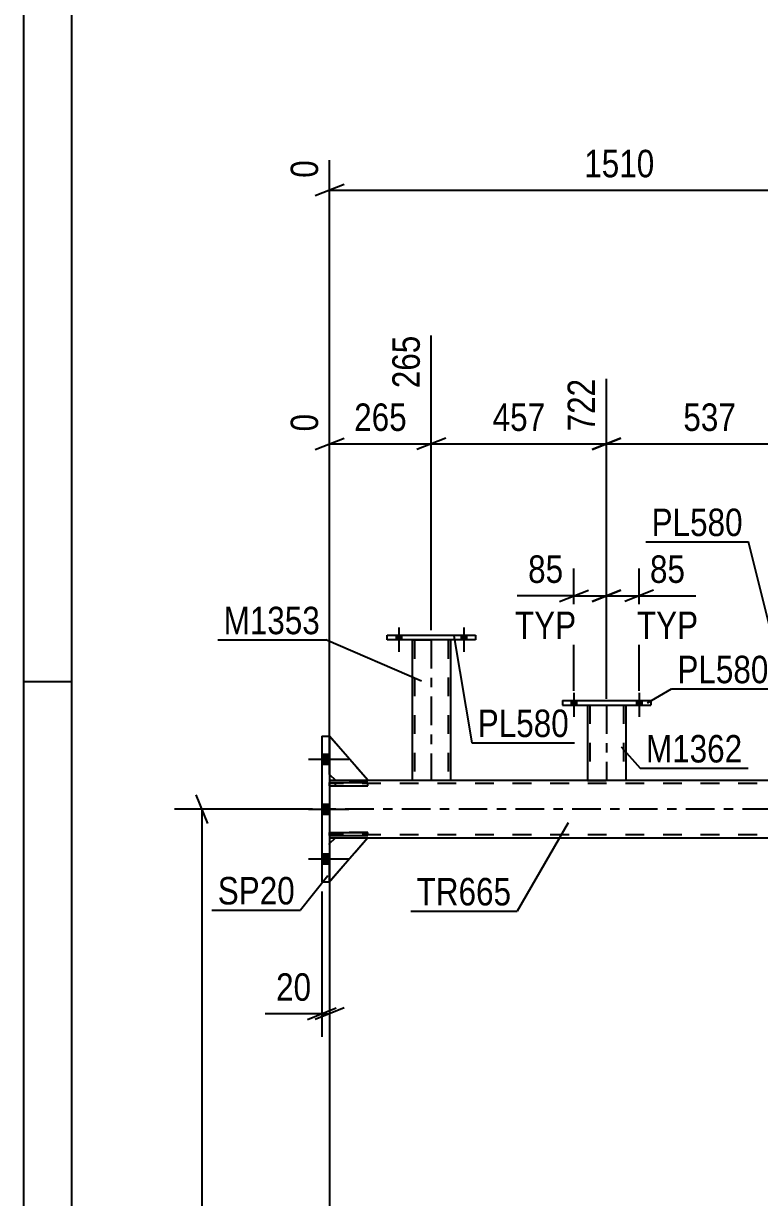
# Model space of a CAD drawing. Header units: millimetres. Extents: x -836 to 353, y -855 to -14.
# Drawn here: x -836.4 to -759.7, y -313.1 to -190.7 of the extents above; entities that cross this region are included whole.
import ezdxf

# ---------------------------------------------------------------- set-up
doc = ezdxf.new("R2010")
doc.units = ezdxf.units.MM
doc.linetypes.add('DXK_LINE_DOT2', pattern=[3.9198, 1.9599, -1.9599])
doc.linetypes.add('DXK_LINE_DOT3', pattern=[5.9187, 2.979, -0.9799, 0.9799, -0.9799])
doc.styles.add('Arial Narrow', font='ARIALN.TTF', dxfattribs={"height": 0.2})

# ---------------------------------------------------------------- blocks, each defined once
blk = doc.blocks.new('Unknown-570393895-1132')
at = {"color": 5, "linetype": 'Continuous'}
for p, q in [((-836.38, -14.33), (-836.38, -855.33)), ((-831.38, -19.33), (-831.38, -850.33)), ((-831.38, -259.33), (-836.38, -259.33))]:
    blk.add_line(p, q, dxfattribs=at)
blk = doc.blocks.new('Part-570393895-1913 - 1253')
at = {"color": 2, "linetype": 'Continuous'}
for p, q in [((-804.47, -276.18), (-803.87, -275.58)), ((-800.47, -275.58), (-804.47, -280.18)), ((-803.87, -275.58), (-800.47, -275.58))]:
    blk.add_line(p, q, dxfattribs=at)
at = {"color": 7, "linetype": 'DXK_LINE_DOT2'}
blk.add_line((-804.47, -280.18), (-804.47, -276.18), dxfattribs=at)
blk = doc.blocks.new('Part-570393895-1660 - 1253')
at = {"color": 2, "linetype": 'Continuous'}
for p, q in [((-805.27, -264.98), (-805.27, -280.18)), ((-805.27, -264.98), (-804.47, -264.98)), ((-804.47, -264.98), (-804.47, -280.18)), ((-805.27, -280.18), (-804.47, -280.18))]:
    blk.add_line(p, q, dxfattribs=at)
blk = doc.blocks.new('Part-570393895-1850 - 1253')
at = {"color": 7, "linetype": 'DXK_LINE_DOT2'}
for p, q in [((-800.47, -275.02), (-804.47, -275.02)), ((-804.47, -275.02), (-804.47, -275.34)), ((-804.47, -275.34), (-800.47, -275.34)), ((-803.87, -275.34), (-803.87, -275.02)), ((-800.47, -275.34), (-800.47, -275.02))]:
    blk.add_line(p, q, dxfattribs=at)
blk = doc.blocks.new('Part-570393895-1912 - 1253')
at = {"color": 7, "linetype": 'DXK_LINE_DOT2'}
for p, q in [((-804.47, -276.18), (-803.87, -275.58)), ((-800.47, -275.58), (-804.47, -280.18)), ((-804.47, -280.18), (-804.47, -276.18)), ((-803.87, -275.58), (-800.47, -275.58))]:
    blk.add_line(p, q, dxfattribs=at)
blk = doc.blocks.new('Bolt-570393895-1764 - 1253')
at = {"linetype": 'Continuous'}
for points in [[(-778.72, -261.26), (-779.28, -261.26), (-779.28, -261.74), (-778.72, -261.74)], [(-778.72, -261.26), (-779.28, -261.26), (-779.28, -261.74), (-778.72, -261.74)], [(-771.92, -261.26), (-772.48, -261.26), (-772.48, -261.74), (-771.92, -261.74)], [(-771.92, -261.26), (-772.48, -261.26), (-772.48, -261.74), (-771.92, -261.74)]]:
    blk.add_hatch(color=1, dxfattribs=at).paths.add_polyline_path(points)
at = {"color": 1, "linetype": 'Continuous'}
for p, q in [((-779, -260.46), (-779, -262.98)), ((-779, -260.46), (-779, -262.98)), ((-772.2, -260.46), (-772.2, -262.98)), ((-772.2, -260.46), (-772.2, -262.98)), ((-779.28, -261.26), (-779.28, -261.74)), ((-779.28, -261.26), (-779.28, -261.74)), ((-778.72, -261.26), (-778.72, -261.74)), ((-778.72, -261.26), (-778.72, -261.74)), ((-772.48, -261.26), (-772.48, -261.74)), ((-772.48, -261.26), (-772.48, -261.74)), ((-771.92, -261.26), (-771.92, -261.74)), ((-771.92, -261.26), (-771.92, -261.74))]:
    blk.add_line(p, q, dxfattribs=at)
blk = doc.blocks.new('Bolt-570393895-1815 - 1253')
at = {"linetype": 'Continuous'}
for points in [[(-796.99, -254.46), (-797.55, -254.46), (-797.55, -254.94), (-796.99, -254.94)], [(-796.99, -254.46), (-797.55, -254.46), (-797.55, -254.94), (-796.99, -254.94)], [(-790.19, -254.46), (-790.75, -254.46), (-790.75, -254.94), (-790.19, -254.94)], [(-790.19, -254.46), (-790.75, -254.46), (-790.75, -254.94), (-790.19, -254.94)]]:
    blk.add_hatch(color=1, dxfattribs=at).paths.add_polyline_path(points)
at = {"color": 1, "linetype": 'Continuous'}
for p, q in [((-797.55, -254.46), (-797.55, -254.94)), ((-797.55, -254.46), (-797.55, -254.94)), ((-797.27, -253.66), (-797.27, -256.18)), ((-797.27, -253.66), (-797.27, -256.18)), ((-796.99, -254.46), (-796.99, -254.94)), ((-796.99, -254.46), (-796.99, -254.94)), ((-790.75, -254.46), (-790.75, -254.94)), ((-790.75, -254.46), (-790.75, -254.94)), ((-790.47, -253.66), (-790.47, -256.18)), ((-790.47, -253.66), (-790.47, -256.18)), ((-790.19, -254.46), (-790.19, -254.94)), ((-790.19, -254.46), (-790.19, -254.94))]:
    blk.add_line(p, q, dxfattribs=at)
blk = doc.blocks.new('Bolt-570393895-1820 - 1253')
at = {"linetype": 'Continuous'}
for points in [[(-805.27, -266.86), (-805.27, -267.9), (-804.47, -267.9), (-804.47, -266.86)], [(-805.27, -266.86), (-805.27, -267.9), (-804.47, -267.9), (-804.47, -266.86)], [(-805.27, -266.86), (-805.27, -267.9), (-804.47, -267.9), (-804.47, -266.86)], [(-805.27, -272.06), (-805.27, -273.1), (-804.47, -273.1), (-804.47, -272.06)], [(-805.27, -272.06), (-805.27, -273.1), (-804.47, -273.1), (-804.47, -272.06)], [(-805.27, -277.26), (-805.27, -278.3), (-804.47, -278.3), (-804.47, -277.26)], [(-805.27, -277.26), (-805.27, -278.3), (-804.47, -278.3), (-804.47, -277.26)], [(-805.27, -277.26), (-805.27, -278.3), (-804.47, -278.3), (-804.47, -277.26)]]:
    blk.add_hatch(color=1, dxfattribs=at).paths.add_polyline_path(points)
at = {"color": 1, "linetype": 'Continuous'}
for p, q in [((-806.67, -267.38), (-802.47, -267.38)), ((-806.67, -267.38), (-802.47, -267.38)), ((-806.67, -267.38), (-802.47, -267.38)), ((-805.27, -266.86), (-804.47, -266.86)), ((-805.27, -266.86), (-804.47, -266.86)), ((-805.27, -266.86), (-804.47, -266.86)), ((-805.27, -267.9), (-804.47, -267.9)), ((-805.27, -267.9), (-804.47, -267.9)), ((-805.27, -267.9), (-804.47, -267.9)), ((-806.67, -272.58), (-802.47, -272.58)), ((-806.67, -272.58), (-802.47, -272.58)), ((-805.27, -272.06), (-804.47, -272.06)), ((-805.27, -272.06), (-804.47, -272.06)), ((-805.27, -273.1), (-804.47, -273.1)), ((-805.27, -273.1), (-804.47, -273.1)), ((-806.67, -277.78), (-802.47, -277.78)), ((-806.67, -277.78), (-802.47, -277.78)), ((-806.67, -277.78), (-802.47, -277.78)), ((-805.27, -277.26), (-804.47, -277.26)), ((-805.27, -277.26), (-804.47, -277.26)), ((-805.27, -277.26), (-804.47, -277.26)), ((-805.27, -278.3), (-804.47, -278.3)), ((-805.27, -278.3), (-804.47, -278.3)), ((-805.27, -278.3), (-804.47, -278.3))]:
    blk.add_line(p, q, dxfattribs=at)
blk = doc.blocks.new('Part-570393895-1840 - 1253')
at = {"color": 2, "linetype": 'Continuous'}
for p, q in [((-804.47, -269.58), (-803.87, -269.58)), ((-800.47, -269.58), (-753.72, -269.58)), ((-804.47, -275.58), (-803.87, -275.58)), ((-800.47, -275.58), (-753.72, -275.58))]:
    blk.add_line(p, q, dxfattribs=at)
at = {"color": 7, "linetype": 'DXK_LINE_DOT2'}
for p, q in [((-804.47, -269.58), (-804.47, -275.58)), ((-89.63, -269.9), (-804.47, -269.9)), ((-803.87, -269.58), (-800.47, -269.58)), ((-89.63, -275.26), (-804.47, -275.26)), ((-803.87, -275.58), (-800.47, -275.58))]:
    blk.add_line(p, q, dxfattribs=at)
at = {"color": 7, "linetype": 'DXK_LINE_DOT3'}
blk.add_line((-89.63, -272.58), (-804.47, -272.58), dxfattribs=at)
blk = doc.blocks.new('Part-570393895-1849 - 1253')
at = {"color": 7, "linetype": 'DXK_LINE_DOT2'}
for p, q in [((-800.47, -269.82), (-804.47, -269.82)), ((-804.47, -269.82), (-804.47, -270.14)), ((-804.47, -270.14), (-800.47, -270.14)), ((-803.87, -270.14), (-803.87, -269.82)), ((-800.47, -270.14), (-800.47, -269.82))]:
    blk.add_line(p, q, dxfattribs=at)
blk = doc.blocks.new('Part-570393895-1851 - 1253')
at = {"color": 2, "linetype": 'Continuous'}
for p, q in [((-804.47, -270.14), (-804.47, -269.82)), ((-804.47, -269.82), (-800.47, -269.82)), ((-804.47, -270.14), (-800.47, -270.14)), ((-800.47, -270.14), (-800.47, -269.82))]:
    blk.add_line(p, q, dxfattribs=at)
at = {"color": 7, "linetype": 'DXK_LINE_DOT2'}
blk.add_line((-803.87, -270.14), (-803.87, -269.82), dxfattribs=at)
blk = doc.blocks.new('Part-570393895-1852 - 1253')
at = {"color": 2, "linetype": 'Continuous'}
for p, q in [((-804.47, -275.34), (-804.47, -275.02)), ((-804.47, -275.02), (-800.47, -275.02)), ((-804.47, -275.34), (-800.47, -275.34)), ((-800.47, -275.34), (-800.47, -275.02))]:
    blk.add_line(p, q, dxfattribs=at)
at = {"color": 7, "linetype": 'DXK_LINE_DOT2'}
blk.add_line((-803.87, -275.34), (-803.87, -275.02), dxfattribs=at)
blk = doc.blocks.new('Part-570393895-1853 - 1253')
at = {"color": 7, "linetype": 'DXK_LINE_DOT2'}
for p, q in [((-800.47, -269.58), (-804.47, -264.98)), ((-804.47, -264.98), (-804.47, -268.98)), ((-804.47, -268.98), (-803.87, -269.58)), ((-803.87, -269.58), (-800.47, -269.58))]:
    blk.add_line(p, q, dxfattribs=at)
blk = doc.blocks.new('Part-570393895-1854 - 1253')
at = {"color": 2, "linetype": 'Continuous'}
for p, q in [((-800.47, -269.58), (-804.47, -264.98)), ((-804.47, -268.98), (-803.87, -269.58)), ((-803.87, -269.58), (-800.47, -269.58))]:
    blk.add_line(p, q, dxfattribs=at)
at = {"color": 7, "linetype": 'DXK_LINE_DOT2'}
blk.add_line((-804.47, -268.98), (-804.47, -264.98), dxfattribs=at)
blk = doc.blocks.new('Part-570393895-1906 - 1253')
at = {"color": 2, "linetype": 'Continuous'}
for p, q in [((-777.6, -261.74), (-777.6, -269.58)), ((-773.6, -261.74), (-773.6, -269.58))]:
    blk.add_line(p, q, dxfattribs=at)
at = {"color": 7, "linetype": 'DXK_LINE_DOT2'}
for p, q in [((-777.6, -261.74), (-773.6, -261.74)), ((-777.36, -261.74), (-777.36, -269.59)), ((-773.84, -261.74), (-773.84, -269.58)), ((-777.6, -269.58), (-777.6, -269.59)), ((-777.6, -269.59), (-773.6, -269.58)), ((-773.6, -269.58), (-773.6, -269.58)), ((-773.6, -269.58), (-773.6, -269.58))]:
    blk.add_line(p, q, dxfattribs=at)
at = {"color": 7, "linetype": 'DXK_LINE_DOT3'}
blk.add_line((-775.6, -261.74), (-775.6, -269.59), dxfattribs=at)
blk = doc.blocks.new('Part-570393895-1937 - 1253')
at = {"color": 2, "linetype": 'Continuous'}
for p, q in [((-795.87, -254.94), (-795.87, -269.58)), ((-791.87, -254.94), (-791.87, -269.58))]:
    blk.add_line(p, q, dxfattribs=at)
at = {"color": 7, "linetype": 'DXK_LINE_DOT2'}
for p, q in [((-795.87, -254.94), (-791.87, -254.94)), ((-795.63, -254.94), (-795.63, -269.58)), ((-792.11, -254.94), (-792.11, -269.58)), ((-795.87, -269.58), (-795.87, -269.58)), ((-795.87, -269.58), (-791.87, -269.58)), ((-791.87, -269.58), (-791.87, -269.58)), ((-791.87, -269.58), (-791.87, -269.58))]:
    blk.add_line(p, q, dxfattribs=at)
at = {"color": 7, "linetype": 'DXK_LINE_DOT3'}
blk.add_line((-793.87, -254.94), (-793.87, -269.58), dxfattribs=at)
blk = doc.blocks.new('Part-570393895-1964 - 1253')
at = {"color": 2, "linetype": 'Continuous'}
for p, q in [((-780.2, -261.26), (-780.2, -261.74)), ((-780.2, -261.26), (-771, -261.26)), ((-780.2, -261.74), (-771, -261.74)), ((-771, -261.26), (-771, -261.74))]:
    blk.add_line(p, q, dxfattribs=at)
blk = doc.blocks.new('Part-570393895-2131 - 1253')
at = {"color": 2, "linetype": 'Continuous'}
for p, q in [((-798.47, -254.46), (-789.27, -254.46)), ((-798.47, -254.94), (-798.47, -254.46)), ((-789.27, -254.46), (-789.27, -254.94)), ((-789.27, -254.94), (-798.47, -254.94))]:
    blk.add_line(p, q, dxfattribs=at)
blk = doc.blocks.new('StraightDimension-570393895-15842 - 1253')
at = {"color": 7, "linetype": 'Continuous'}
for p, q in [((-793.87, -253.94), (-793.87, -223.22)), ((-804.47, -268.58), (-804.47, -231.38)), ((-805.97, -235.11), (-802.97, -233.91)), ((-804.47, -234.51), (-793.87, -234.51)), ((-792.37, -233.91), (-795.37, -235.11))]:
    blk.add_line(p, q, dxfattribs=at)
at = {"color": 0}
blk.add_wipeout([(-795.83, -233.76), (-795.83, -229.56), (-802.51, -229.56), (-802.51, -233.76)], dxfattribs=at)
at = {"color": 0, "linetype": 'Continuous'}
blk.add_wipeout([(-805.07, -230.78), (-809.27, -230.78), (-809.27, -233.81), (-805.07, -233.81)], dxfattribs=at)
at = {"color": 3, "style": 'Arial Narrow'}
blk.add_text('265', height=2.863, dxfattribs=at).set_placement((-801.91, -233.16))
at = {"color": 3, "linetype": 'Continuous', "style": 'Arial Narrow'}
blk.add_text('0', height=2.86, rotation=90.0002, dxfattribs=at).set_placement((-805.67, -233.21))
at = {"color": 0, "linetype": 'Continuous'}
blk.add_wipeout([(-794.47, -222.62), (-798.67, -222.62), (-798.67, -229.31), (-794.47, -229.31)], dxfattribs=at)
at = {"color": 3, "linetype": 'Continuous', "style": 'Arial Narrow'}
blk.add_text('265', height=2.863, rotation=90.0002, dxfattribs=at).set_placement((-795.07, -228.71))
blk = doc.blocks.new('StraightDimension-570393895-3051 - 1253')
at = {"color": 7, "linetype": 'Continuous'}
for p, q in [((-804.47, -276.58), (-804.47, -335.31)), ((-761.16, -394.37), (-761.16, -330.06)), ((-802.97, -332.31), (-805.97, -333.51)), ((-762.66, -333.51), (-759.66, -332.31)), ((-804.47, -332.91), (-761.16, -332.91))]:
    blk.add_line(p, q, dxfattribs=at)
at = {"color": 0}
blk.add_wipeout([(-778.56, -332.16), (-778.56, -327.96), (-787.07, -327.96), (-787.07, -332.16)], dxfattribs=at)
at = {"color": 3, "style": 'Arial Narrow'}
blk.add_text('1083', height=2.863, dxfattribs=at).set_placement((-786.47, -331.56))
blk = doc.blocks.new('StraightDimension-570393895-15840 - 1253')
at = {"color": 7, "linetype": 'Continuous'}
for p, q in [((-754.12, -253.94), (-754.12, -225.9)), ((-775.6, -261.09), (-775.6, -227.72)), ((-774.1, -233.91), (-777.1, -235.11)), ((-775.6, -234.51), (-754.12, -234.51)), ((-755.62, -235.11), (-752.62, -233.91))]:
    blk.add_line(p, q, dxfattribs=at)
at = {"color": 0}
blk.add_wipeout([(-761.52, -233.76), (-761.52, -229.56), (-768.2, -229.56), (-768.2, -233.76)], dxfattribs=at)
at = {"color": 3, "style": 'Arial Narrow'}
blk.add_text('537', height=2.863, dxfattribs=at).set_placement((-767.6, -233.16))
at = {"color": 0, "linetype": 'Continuous'}
blk.add_wipeout([(-754.72, -225.3), (-758.92, -225.3), (-758.92, -233.81), (-754.72, -233.81)], dxfattribs=at)
at = {"color": 3, "linetype": 'Continuous', "style": 'Arial Narrow'}
blk.add_text('1259', height=2.863, rotation=90.0002, dxfattribs=at).set_placement((-755.32, -233.21))
blk = doc.blocks.new('StraightDimension-570393895-2215 - 1253')
at = {"color": 7, "linetype": 'Continuous'}
for p, q in [((-805.27, -281.18), (-805.27, -296.31)), ((-804.47, -281.18), (-804.47, -296.31)), ((-806.77, -294.51), (-803.77, -293.31)), ((-802.97, -293.31), (-805.97, -294.51)), ((-805.27, -293.91), (-811.17, -293.91)), ((-805.27, -293.91), (-811.17, -293.91)), ((-805.27, -293.91), (-804.47, -293.91))]:
    blk.add_line(p, q, dxfattribs=at)
at = {"color": 0}
blk.add_wipeout([(-805.79, -293.16), (-805.79, -288.96), (-810.65, -288.96), (-810.65, -293.16)], dxfattribs=at)
at = {"color": 3, "style": 'Arial Narrow'}
blk.add_text('20', height=2.863, dxfattribs=at).set_placement((-810.05, -292.56))
blk = doc.blocks.new('StraightDimension-570393895-23229 - 1253')
at = {"color": 7, "linetype": 'Continuous'}
for p, q in [((-775.6, -260.74), (-775.6, -247.5)), ((-772.2, -260.26), (-772.2, -247.5)), ((-777.1, -250.95), (-774.1, -249.75)), ((-775.6, -250.35), (-772.2, -250.35)), ((-770.7, -249.75), (-773.7, -250.95)), ((-772.2, -250.35), (-766.3, -250.35)), ((-772.2, -250.35), (-766.3, -250.35))]:
    blk.add_line(p, q, dxfattribs=at)
at = {"color": 0}
blk.add_wipeout([(-766.82, -249.6), (-766.82, -245.4), (-771.68, -245.4), (-771.68, -249.6)], dxfattribs=at)
at = {"color": 0, "linetype": 'Continuous'}
blk.add_wipeout([(-765.45, -255.45), (-765.45, -251.25), (-773.04, -251.25), (-773.04, -255.45)], dxfattribs=at)
at = {"color": 3, "style": 'Arial Narrow'}
blk.add_text('85', height=2.863, dxfattribs=at).set_placement((-771.08, -249))
at = {"color": 3, "linetype": 'Continuous', "style": 'Arial Narrow'}
blk.add_text('TYP', height=2.863, dxfattribs=at).set_placement((-772.44, -254.85))
blk = doc.blocks.new('StraightDimension-570393895-2381 - 1253')
at = {"color": 7, "linetype": 'Continuous'}
for p, q in [((-817.17, -274.08), (-818.37, -271.08)), ((-806.27, -272.58), (-820.62, -272.58)), ((-817.77, -398.37), (-817.77, -272.58))]:
    blk.add_line(p, q, dxfattribs=at)
blk = doc.blocks.new('StraightDimension-570393895-2386 - 1253')
at = {"color": 7, "linetype": 'Continuous'}
for p, q in [((-744.09, -274.58), (-744.09, -199.46)), ((-804.47, -268.58), (-804.47, -204.94)), ((-802.97, -207.47), (-805.97, -208.67)), ((-745.59, -208.67), (-742.59, -207.47)), ((-804.47, -208.07), (-744.09, -208.07))]:
    blk.add_line(p, q, dxfattribs=at)
at = {"color": 0}
blk.add_wipeout([(-770.02, -207.32), (-770.02, -203.12), (-778.53, -203.12), (-778.53, -207.32)], dxfattribs=at)
at = {"color": 3, "style": 'Arial Narrow'}
blk.add_text('1510', height=2.863, dxfattribs=at).set_placement((-777.93, -206.72))
at = {"color": 0, "linetype": 'Continuous'}
for points in [[(-744.69, -198.86), (-748.89, -198.86), (-748.89, -207.37), (-744.69, -207.37)], [(-805.07, -204.34), (-809.27, -204.34), (-809.27, -207.37), (-805.07, -207.37)]]:
    blk.add_wipeout(points, dxfattribs=at)
at = {"color": 3, "linetype": 'Continuous', "style": 'Arial Narrow'}
for s, height, p in [('1510', 2.863, (-745.29, -206.77)), ('0', 2.86, (-805.67, -206.77))]:
    blk.add_text(s, height=height, rotation=90.0002, dxfattribs=at).set_placement(p)
blk = doc.blocks.new('StraightDimension-570393895-15841 - 1253')
at = {"color": 7, "linetype": 'Continuous'}
for p, q in [((-793.87, -253.94), (-793.87, -223.22)), ((-775.6, -261.09), (-775.6, -227.72)), ((-792.37, -233.91), (-795.37, -235.11)), ((-793.87, -234.51), (-775.6, -234.51)), ((-777.1, -235.11), (-774.1, -233.91))]:
    blk.add_line(p, q, dxfattribs=at)
at = {"color": 0}
blk.add_wipeout([(-781.39, -233.76), (-781.39, -229.56), (-788.08, -229.56), (-788.08, -233.76)], dxfattribs=at)
at = {"color": 3, "style": 'Arial Narrow'}
blk.add_text('457', height=2.863, dxfattribs=at).set_placement((-787.48, -233.16))
at = {"color": 0, "linetype": 'Continuous'}
blk.add_wipeout([(-776.2, -227.12), (-780.4, -227.12), (-780.4, -233.81), (-776.2, -233.81)], dxfattribs=at)
at = {"color": 3, "linetype": 'Continuous', "style": 'Arial Narrow'}
blk.add_text('722', height=2.863, rotation=90.0002, dxfattribs=at).set_placement((-776.8, -233.21))
blk = doc.blocks.new('StraightDimension-570393895-23230 - 1253')
at = {"color": 7, "linetype": 'Continuous'}
for p, q in [((-779, -260.26), (-779, -247.5)), ((-775.6, -260.74), (-775.6, -247.5)), ((-779, -250.35), (-784.91, -250.35)), ((-779, -250.35), (-784.91, -250.35)), ((-780.5, -250.95), (-777.5, -249.75)), ((-779, -250.35), (-775.6, -250.35)), ((-774.1, -249.75), (-777.1, -250.95))]:
    blk.add_line(p, q, dxfattribs=at)
at = {"color": 0}
blk.add_wipeout([(-779.53, -249.6), (-779.53, -245.4), (-784.38, -245.4), (-784.38, -249.6)], dxfattribs=at)
at = {"color": 0, "linetype": 'Continuous'}
blk.add_wipeout([(-778.16, -255.45), (-778.16, -251.25), (-785.75, -251.25), (-785.75, -255.45)], dxfattribs=at)
at = {"color": 3, "style": 'Arial Narrow'}
blk.add_text('85', height=2.863, dxfattribs=at).set_placement((-783.78, -249))
at = {"color": 3, "linetype": 'Continuous', "style": 'Arial Narrow'}
blk.add_text('TYP', height=2.863, dxfattribs=at).set_placement((-785.15, -254.85))
blk = doc.blocks.new('Mark-570393895-1656 - 1253')
at = {"color": 0}
blk.add_wipeout([(-808.09, -282.52), (-808.09, -279.52), (-816.13, -279.52), (-816.13, -282.52)], dxfattribs=at)
blk.add_wipeout([(-808.09, -282.52), (-808.09, -279.52), (-816.13, -279.52), (-816.13, -282.52)], dxfattribs=at)
at = {"color": 30, "linetype": 'Continuous'}
for p in [(-804.67, -279.55), (-816.73, -283.12)]:
    blk.add_line(p, (-807.49, -283.12), dxfattribs=at)
at = {"color": 3, "style": 'Arial Narrow'}
blk.add_text('SP20', height=2.863, dxfattribs=at).set_placement((-816.13, -282.52))
blk = doc.blocks.new('Mark-570393895-1902 - 1253')
at = {"color": 0}
blk.add_wipeout([(-761.45, -267.72), (-761.45, -264.72), (-771.5, -264.72), (-771.5, -267.72)], dxfattribs=at)
blk.add_wipeout([(-761.45, -267.72), (-761.45, -264.72), (-771.5, -264.72), (-771.5, -267.72)], dxfattribs=at)
at = {"color": 30, "linetype": 'Continuous'}
for p, q in [((-774.09, -266.08), (-772.1, -268.32)), ((-772.1, -268.32), (-760.85, -268.32))]:
    blk.add_line(p, q, dxfattribs=at)
at = {"color": 3, "style": 'Arial Narrow'}
blk.add_text('M1362', height=2.863, dxfattribs=at).set_placement((-771.5, -267.72))
blk = doc.blocks.new('Mark-570393895-1836 - 1253')
at = {"color": 0}
blk.add_wipeout([(-785.53, -282.62), (-785.53, -279.62), (-795.4, -279.62), (-795.4, -282.62)], dxfattribs=at)
blk.add_wipeout([(-785.53, -282.62), (-785.53, -279.62), (-795.4, -279.62), (-795.4, -282.62)], dxfattribs=at)
at = {"color": 30, "linetype": 'Continuous'}
for p in [(-779.59, -274), (-796, -283.22)]:
    blk.add_line(p, (-784.93, -283.22), dxfattribs=at)
at = {"color": 3, "style": 'Arial Narrow'}
blk.add_text('TR665', height=2.863, dxfattribs=at).set_placement((-795.4, -282.62))
blk = doc.blocks.new('Mark-570393895-1933 - 1253')
at = {"color": 0}
blk.add_wipeout([(-805.47, -254.35), (-805.47, -251.35), (-815.52, -251.35), (-815.52, -254.35)], dxfattribs=at)
blk.add_wipeout([(-805.47, -254.35), (-805.47, -251.35), (-815.52, -251.35), (-815.52, -254.35)], dxfattribs=at)
at = {"color": 30, "linetype": 'Continuous'}
for p in [(-816.12, -254.95), (-794.88, -259.25)]:
    blk.add_line(p, (-804.87, -254.95), dxfattribs=at)
at = {"color": 3, "style": 'Arial Narrow'}
blk.add_text('M1353', height=2.863, dxfattribs=at).set_placement((-815.52, -254.35))
blk = doc.blocks.new('Mark-570393895-1960 - 1253')
at = {"color": 0}
blk.add_wipeout([(-758.72, -259.46), (-758.72, -256.46), (-768.22, -256.46), (-768.22, -259.46)], dxfattribs=at)
blk.add_wipeout([(-758.72, -259.46), (-758.72, -256.46), (-768.22, -256.46), (-768.22, -259.46)], dxfattribs=at)
at = {"color": 30, "linetype": 'Continuous'}
for p, q in [((-771.34, -261.49), (-768.82, -260.06)), ((-768.82, -260.06), (-758.12, -260.06))]:
    blk.add_line(p, q, dxfattribs=at)
at = {"color": 3, "style": 'Arial Narrow'}
blk.add_text('PL580', height=2.863, dxfattribs=at).set_placement((-768.22, -259.46))
blk = doc.blocks.new('Mark-570393895-2032 - 1253')
at = {"color": 0}
blk.add_wipeout([(-761.41, -244.12), (-761.41, -241.12), (-770.91, -241.12), (-770.91, -244.12)], dxfattribs=at)
blk.add_wipeout([(-761.41, -244.12), (-761.41, -241.12), (-770.91, -241.12), (-770.91, -244.12)], dxfattribs=at)
at = {"color": 30, "linetype": 'Continuous'}
for p in [(-771.51, -244.72), (-758.33, -254.6)]:
    blk.add_line(p, (-760.81, -244.72), dxfattribs=at)
at = {"color": 3, "style": 'Arial Narrow'}
blk.add_text('PL580', height=2.863, dxfattribs=at).set_placement((-770.91, -244.12))
blk = doc.blocks.new('Mark-570393895-2127 - 1253')
at = {"color": 0}
blk.add_wipeout([(-779.53, -265.07), (-779.53, -262.07), (-789.03, -262.07), (-789.03, -265.07)], dxfattribs=at)
blk.add_wipeout([(-779.53, -265.07), (-779.53, -262.07), (-789.03, -262.07), (-789.03, -265.07)], dxfattribs=at)
at = {"color": 30, "linetype": 'Continuous'}
for p, q in [((-791.53, -254.53), (-789.63, -265.67)), ((-789.63, -265.67), (-778.93, -265.67))]:
    blk.add_line(p, q, dxfattribs=at)
at = {"color": 3, "style": 'Arial Narrow'}
blk.add_text('PL580', height=2.863, dxfattribs=at).set_placement((-789.03, -265.07))

msp = doc.modelspace()

# ---------------------------------------------------------------- block references
for name in ['Unknown-570393895-1132', 'Part-570393895-2131 - 1253', 'Bolt-570393895-1815 - 1253', 'Part-570393895-1937 - 1253', 'Bolt-570393895-1764 - 1253', 'Part-570393895-1964 - 1253', 'Part-570393895-1906 - 1253', 'Part-570393895-1660 - 1253', 'Part-570393895-1853 - 1253', 'Part-570393895-1854 - 1253', 'Bolt-570393895-1820 - 1253', 'Part-570393895-1840 - 1253', 'Part-570393895-1849 - 1253', 'Part-570393895-1851 - 1253', 'Part-570393895-1850 - 1253', 'Part-570393895-1852 - 1253', 'Part-570393895-1913 - 1253', 'Part-570393895-1912 - 1253']:
    msp.add_blockref(name, (0, 0))

# ---------------------------------------------------------------- next in the draw order: block references
for name in ['StraightDimension-570393895-15842 - 1253', 'StraightDimension-570393895-15840 - 1253', 'StraightDimension-570393895-3051 - 1253']:
    msp.add_blockref(name, (0, 0))

# ---------------------------------------------------------------- next in the draw order: block references
for name in ['StraightDimension-570393895-23229 - 1253', 'StraightDimension-570393895-2215 - 1253']:
    msp.add_blockref(name, (0, 0))

# ---------------------------------------------------------------- next in the draw order: block references
msp.add_blockref('StraightDimension-570393895-2381 - 1253', (0, 0))

# ---------------------------------------------------------------- next in the draw order: block references
for name in ['StraightDimension-570393895-2386 - 1253', 'Mark-570393895-1656 - 1253']:
    msp.add_blockref(name, (0, 0))

# ---------------------------------------------------------------- next in the draw order: block references
for name in ['StraightDimension-570393895-15841 - 1253', 'Mark-570393895-2032 - 1253', 'Mark-570393895-1960 - 1253', 'Mark-570393895-1902 - 1253', 'Mark-570393895-1836 - 1253']:
    msp.add_blockref(name, (0, 0))

# ---------------------------------------------------------------- next in the draw order: block references
for name in ['StraightDimension-570393895-23230 - 1253', 'Mark-570393895-1933 - 1253']:
    msp.add_blockref(name, (0, 0))

# ---------------------------------------------------------------- next in the draw order: block references
msp.add_blockref('Mark-570393895-2127 - 1253', (0, 0))

doc.saveas('drawing.dxf')
